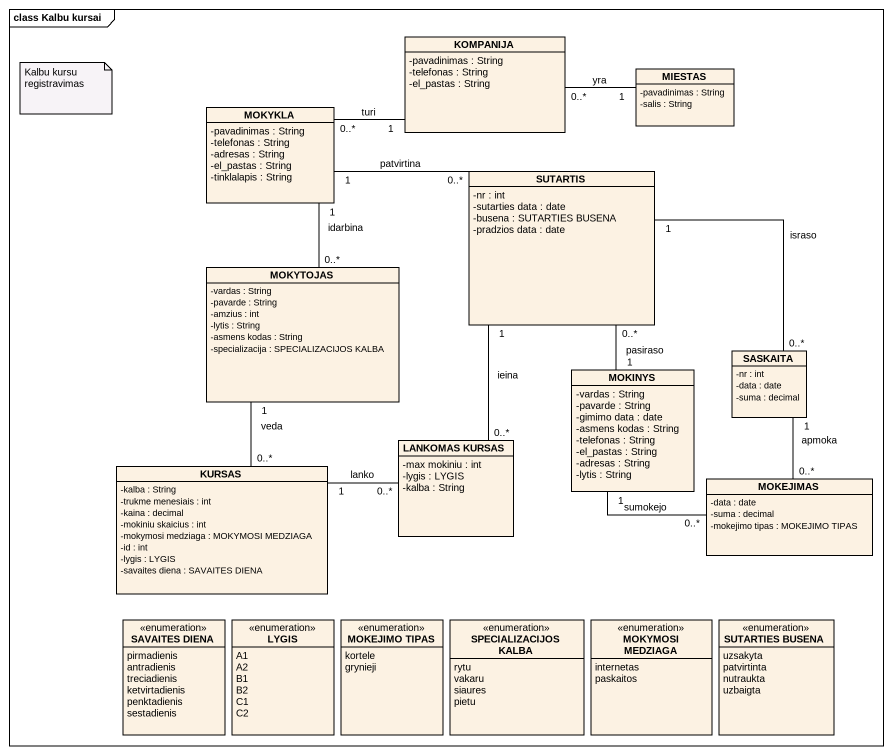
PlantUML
@startuml
mainframe class Kalbu kursai
hide circle
hide empty members
skinparam classAttributeIconSize 0
class KOMPANIJA {
  -pavadinimas : String
  -telefonas : String
  -el_pastas : String
}
class MIESTAS {
  -pavadinimas : String
  -salis : String
}
class MOKYKLA {
  -pavadinimas : String
  -telefonas : String
  -adresas : String
  -el_pastas : String
  -tinklalapis : String
}
class SUTARTIS {
  -nr : int
  -sutarties data : date
  -busena : SUTARTIES BUSENA
  -pradzios data : date
}
class MOKYTOJAS {
  -vardas : String
  -pavarde : String
  -amzius : int
  -lytis : String
  -asmens kodas : String
  -specializacija : SPECIALIZACIJOS KALBA
}
class MOKINYS {
  -vardas : String
  -pavarde : String
  -gimimo data : date
  -asmens kodas : String
  -telefonas : String
  -el_pastas : String
  -adresas : String
  -lytis : String
}
class SASKAITA {
  -nr : int
  -data : date
  -suma : decimal
}
class "LANKOMAS KURSAS" as LANKOMAS_KURSAS {
  -max mokiniu : int
  -lygis : LYGIS
  -kalba : String
}
class KURSAS {
  -kalba : String
  -trukme menesiais : int
  -kaina : decimal
  -mokiniu skaicius : int
  -mokymosi medziaga : MOKYMOSI MEDZIAGA
  -id : int
  -lygis : LYGIS
  -savaites diena : SAVAITES DIENA
}
class MOKEJIMAS {
  -data : date
  -suma : decimal
  -mokejimo tipas : MOKEJIMO TIPAS
}
enum "SAVAITES DIENA" as SAVAITES_DIENA {
  pirmadienis
  antradienis
  treciadienis
  ketvirtadienis
  penktadienis
  sestadienis
}
enum LYGIS {
  A1
  A2
  B1
  B2
  C1
  C2
}
enum "MOKEJIMO TIPAS" as MOKEJIMO_TIPAS {
  kortele
  grynieji
}
enum "SPECIALIZACIJOS KALBA" as SPECIALIZACIJOS_KALBA {
  rytu
  vakaru
  siaures
  pietu
}
enum "MOKYMOSI MEDZIAGA" as MOKYMOSI_MEDZIAGA {
  internetas
  paskaitos
}
enum "SUTARTIES BUSENA" as SUTARTIES_BUSENA {
  uzsakyta
  patvirtinta
  nutraukta
  uzbaigta
}
KOMPANIJA "1" -left- "0..*" MOKYKLA : turi
MIESTAS "1" -left- "0..*" KOMPANIJA : yra
MOKYKLA "1" -right- "0..*" SUTARTIS : patvirtina
MOKYKLA "1" -- "0..*" MOKYTOJAS : idarbina
SUTARTIS "1" -- "0..*" SASKAITA : israso
SUTARTIS "1" -- "0..*" LANKOMAS_KURSAS : ieina
MOKYTOJAS "1" -- "0..*" KURSAS : veda
MOKINYS "1" -up- "0..*" SUTARTIS : pasiraso
MOKINYS "1" -right- "0..*" MOKEJIMAS : sumokejo
KURSAS "1" -right- "0..*" LANKOMAS_KURSAS : lanko
MOKEJIMAS "0..*" -up- "1" SASKAITA : apmoka
note as N1
  Kalbu kursu registravimas
end note
@enduml
